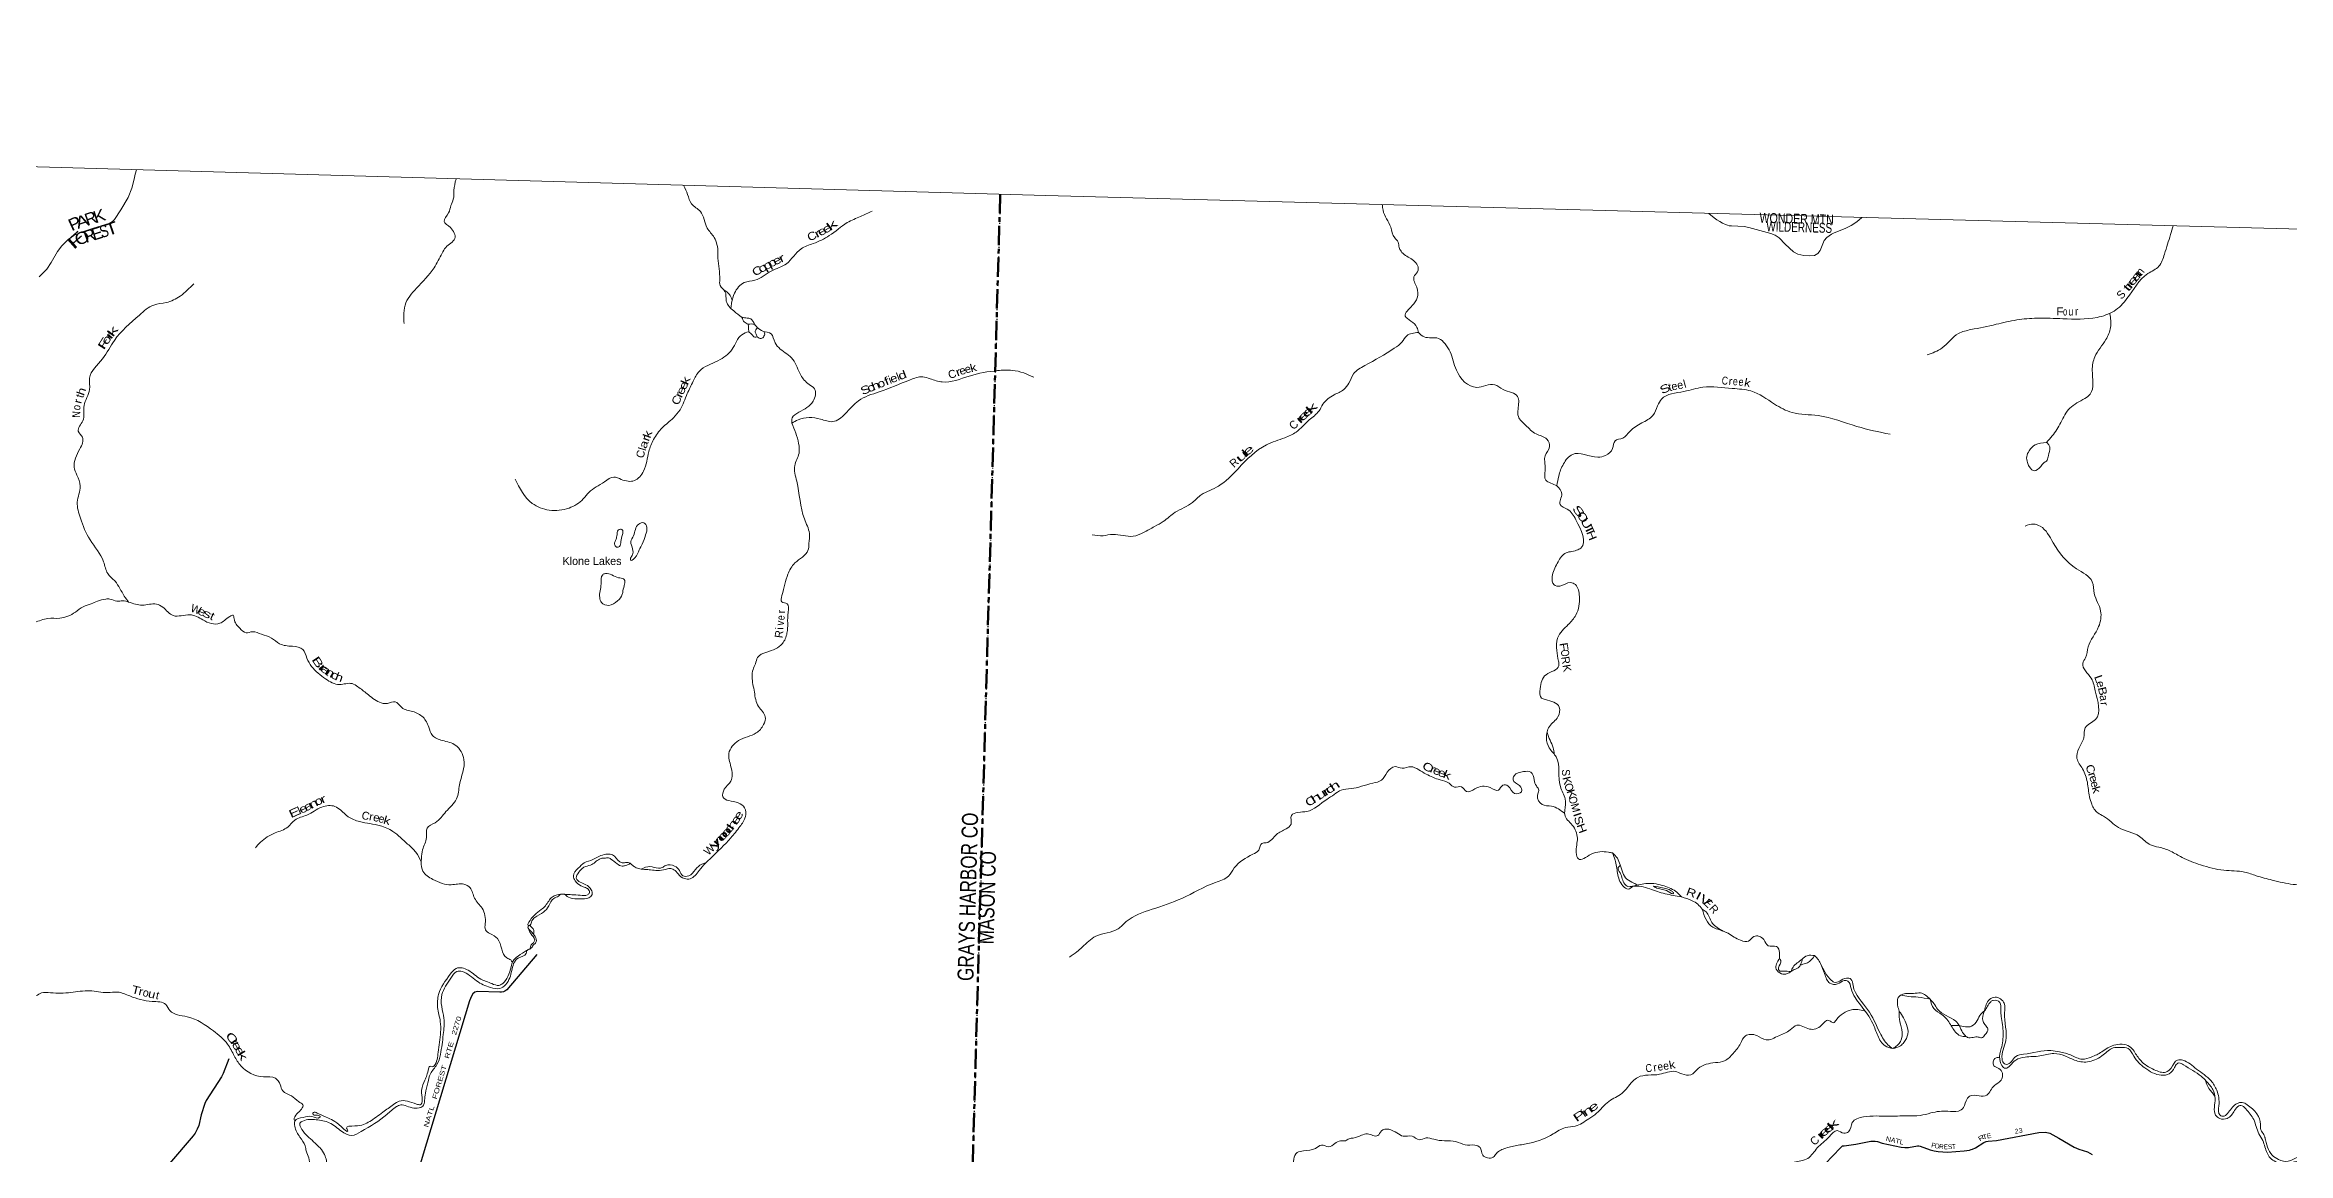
# Model space of a CAD drawing. Header units: feet. Extents: x -751810 to -497223, y -177792 to 12311.
# Drawn here: x -646515 to -590454, y -15385 to 12311 of the extents above; entities that cross this region are included whole.
import ezdxf
from ezdxf.enums import TextEntityAlignment as Align

# ---------------------------------------------------------------- set-up
doc = ezdxf.new("R2010")
doc.units = ezdxf.units.FT
doc.header["$LTSCALE"] = 80
for name, pattern in [('DOT_DASHED', [7.7, 5, -1.2, 0.3, -1.2]), ('DOTTED', [1.5, 0.3, -1.2]), ('LONG_DASH_SHORT_DASH', [9.9, 6, -1.2, 1.5, -1.2])]:
    doc.linetypes.add(name, pattern=pattern)
for name, color, linetype, lineweight in [('11', 7, 'LONG_DASH_SHORT_DASH', 60), ('29', 7, 'Continuous', 25), ('39', 7, 'Continuous', 13), ('4', 7, 'Continuous', 13), ('44', 7, 'DOT_DASHED', 13), ('6', 7, 'DOTTED', 25)]:
    doc.layers.add(name, color=color, linetype=linetype, lineweight=lineweight)
for name, color, linetype in [('12', 7, 'Continuous'), ('30', 7, 'Continuous'), ('41', 7, 'Continuous')]:
    doc.layers.add(name, color=color, linetype=linetype)

msp = doc.modelspace()

# ---------------------------------------------------------------- linework, layer by layer
at = {"layer": '11'}
msp.add_line((-622639.79, 8580.85), (-623941.58, -37252.36), dxfattribs=at)
at = {"layer": '29'}
for points in [[(-634220.73, -10419.57), (-634970.48, -11301.42), (-635020.45, -11337.16), (-635051.41, -11350.44), (-635104.49, -11363.71), (-635146.4, -11366.22), (-635700.08, -11343.57), (-635768, -11363.71), (-635821.69, -11403.39), (-635856.47, -11461.07), (-635905.32, -11576.22), (-637219.81, -15933.93)], [(-641916.17, -13030.85), (-642058.81, -13395.25), (-642103.45, -13478.38), (-642481.71, -14071.54), (-642515.78, -14144.15), (-642607.51, -14425.09), (-642671.42, -14696.41), (-642708.77, -14784.05), (-642758.37, -14882.3), (-642806.38, -14952.6), (-643396.67, -15641.64)], [(-602024.1, -15648.56), (-601643.4, -15252.7), (-601588.41, -15206.24), (-601549.96, -15199.82), (-601261.21, -15158.68), (-600879.62, -15086.63), (-600774.68, -15084.44), (-600717.02, -15097.25), (-600597.76, -15133.91), (-600127.55, -15238.28), (-600029.4, -15247.45), (-599982.95, -15247.45), (-599944.11, -15244.8), (-599717.48, -15206.24), (-599681.78, -15204.18), (-599645.93, -15210.56), (-599403.53, -15304.78), (-599297.32, -15330.79), (-599198.49, -15347.27), (-598965.24, -15360.12), (-598551.36, -15328.04), (-598417.53, -15308.37), (-598379.4, -15297.14), (-598344.16, -15284.32), (-598269.44, -15251.11), (-598056.75, -15117.86), (-597999.74, -15095.2), (-597949.08, -15084.44), (-597744.07, -15068), (-596688.24, -14871.53), (-596520.25, -14860.07), (-596411.45, -14884.7), (-596188.12, -15014.41), (-595802.66, -15236.26), (-595687.31, -15283.16), (-595470.51, -15352.8), (-595347.72, -15417.78)]]:
    msp.add_lwpolyline(points, dxfattribs=at)
at = {"layer": '39'}
msp.add_line((-633625.01, -8914.35), (-633530.24, -8914.12), dxfattribs=at)
for points in [[(-636239.8, 8956.21), (-636292.79, 8671.5), (-636307.88, 8452.28), (-636366.85, 8293.31), (-636426.74, 8112.19), (-636534.26, 7900.71), (-636381.39, 7745.35), (-636271.75, 7470.71), (-636496.67, 7247.81), (-636587.27, 7104.22), (-636789.83, 6739.25), (-637228.24, 6228.46), (-637513.97, 5802.29), (-637546.82, 5543.45), (-637538.61, 5351.53)], [(-630545.26, 8790.29), (-630452.08, 8572.37), (-630352.77, 8340.5), (-630132.96, 8146.15), (-629962.46, 7733.95), (-629788.77, 7497.08), (-629719.5, 7318.84), (-629693.67, 7114.12), (-629693.12, 6981), (-629648.62, 6446.8), (-629638.66, 6297.16), (-629519.68, 6151.22), (-629485.45, 5905.83), (-629300.01, 5660.42), (-629092.96, 5498.84)], [(-629371.84, 5730.31), (-629354.1, 5864.26), (-629279.72, 6103.28), (-629038.88, 6369.91), (-628772.38, 6427.79), (-628363.71, 6657.44), (-627983.12, 6841.83), (-627616.95, 7214.35), (-627313.07, 7347.37), (-626911.85, 7543.03), (-626462.96, 7867.87), (-626132.01, 8021.98), (-625844.4, 8151.62)], [(-612373.73, 6968.18), (-612623.81, 7155), (-612669.09, 7249.23), (-612693, 7381.11), (-612782.1, 7490.87), (-612880.3, 7754.21), (-613074.07, 8175.93), (-613085.89, 8316.59)], [(-599471.93, 4565.16), (-599103.63, 4736.91), (-598690.83, 5098.85), (-598383.46, 5193.89), (-597750.44, 5326.89), (-597237.1, 5435.5), (-596727.89, 5479.69), (-596081.49, 5467.04), (-595230.08, 5500.26), (-594805.81, 5658.11), (-594481.34, 5968.42), (-593961.15, 6595.19), (-593683.16, 6777.9), (-593544.21, 7084.07), (-593393.36, 7569.37), (-593330.58, 7790.28)], [(-612377.86, 6973.65), (-612192.45, 6727.68), (-612213.53, 6637.59), (-612300.14, 6515.31), (-612230.12, 6252.87), (-612220.69, 5986.31), (-612341.81, 5794.54), (-612517.56, 5533.93), (-612376.58, 5408.39), (-612226.59, 5250.28), (-612186.39, 5123.94)], [(-642792.2, 6340.69), (-643133.49, 6033.72), (-643482.89, 5872.28), (-643789.9, 5809.97), (-644153.11, 5558.33), (-644778.07, 4923.93), (-645075.27, 4463.94), (-645399.47, 3984.86), (-645397.26, 3696.38), (-645534.55, 3300.56), (-645566.68, 2912.63), (-645680.13, 2655), (-645577.5, 2503.67), (-645639.78, 2215.76), (-645781.75, 1755.59), (-645713.23, 1559.24), (-645633.79, 1285.81), (-645704.91, 881.29), (-645626.67, 480.86), (-645386.76, -57.14), (-645046.54, -607.23), (-644943.77, -901.76), (-644762.21, -1094.58), (-644531.43, -1462.81), (-644422.68, -1612.38)], [(-629550.31, 6190.77), (-629405.93, 6074.06), (-629343.61, 5952.6), (-629338.63, 5942.71)], [(-634765.6, 1461), (-634335.04, 852.83), (-633910.52, 684.55), (-633416.49, 735.33), (-633060.24, 965.06), (-632918.49, 1126.76), (-632530.55, 1391.53), (-632295.77, 1511.18), (-632110.74, 1451.33), (-631779.29, 1421.9), (-631553.79, 1658.89), (-631422.73, 2147.73), (-631305.53, 2447.56), (-631085.75, 2741.25), (-630807.33, 2990.24), (-630641.7, 3193.33), (-630459.79, 3595.43), (-630313.99, 3904.19), (-630162.62, 4152.23), (-629694.01, 4417.79), (-629341.47, 4704.14), (-629096.64, 5067.41), (-628923.91, 5142.96)], [(-629096, 5501.21), (-629035.13, 5385.6), (-628936.93, 5332.67)], [(-629092.96, 5498.84), (-628966.57, 5483.69), (-628874.64, 5463.87), (-628783.34, 5331.14)], [(-628924.16, 5143.18), (-628932.08, 5244.33), (-628936.93, 5332.67)], [(-628936.86, 5331.39), (-628859.75, 5336.22), (-628782.59, 5330.28)], [(-628924.16, 5143.18), (-628840.6, 5067.23), (-628776.42, 5010.2), (-628715.62, 5017.85)], [(-628783.34, 5331.14), (-628712.11, 5249.63), (-628568.83, 5155.15), (-628367.86, 5090.62), (-628268.22, 4866.8), (-628137.57, 4710.31), (-627821.71, 4449.58), (-627626.15, 4058.56), (-627417.98, 3826.36), (-627281.49, 3714), (-627316.42, 3404.83), (-627672.48, 3130.72), (-627841.75, 2986.25), (-627845.05, 2857.32)], [(-628702.47, 5239.4), (-628763.38, 5130.68), (-628750.54, 5099.92), (-628715.62, 5017.85)], [(-628715.62, 5017.85), (-628612.61, 4973.38), (-628543.78, 5029.11), (-628523.67, 5076.7), (-628544.85, 5144.43)], [(-612186.39, 5123.94), (-612479.27, 5040.54), (-612601.21, 4885.1), (-612791.73, 4727.83), (-613529.22, 4295.61), (-613812.09, 4086.84), (-613926.34, 3858.54), (-614056.53, 3697.32), (-614298.66, 3563.88), (-614576.35, 3328.72), (-614674.53, 3160.42), (-614919.62, 2936.32), (-615241.81, 2634), (-615528.48, 2493.93), (-615989.71, 2315.07), (-616696.3, 1718.49), (-617186.01, 1284.38), (-617405.21, 1174.42), (-617614.21, 1068.16), (-617834.09, 875.52), (-618267.29, 629.21), (-618564.91, 400.74), (-618780.61, 274.53), (-619061.57, 124.18), (-619320.56, 29.62), (-619824.74, 78.05), (-620069.61, 45.56), (-620340.89, 68.37)], [(-612186.39, 5123.94), (-612042.93, 5012.44), (-611687.51, 4974.82), (-611522.64, 4840.45), (-611392.21, 4638.6), (-611239.88, 4181.9), (-610732.03, 3752.13), (-610282.61, 3816.39), (-610070.85, 3698.67), (-609709.9, 3521.7), (-609699.97, 3208.74), (-609689.92, 3022.85), (-609509.56, 2807.3), (-609248.76, 2587.15), (-608977.07, 2453.39), (-608910.79, 2261.66), (-609022.83, 2039.34), (-609033.21, 1906.55), (-609020.78, 1670.16), (-609006.34, 1433.7), (-608881.77, 1361.13), (-608729.16, 1291.09)], [(-594908.95, 5593.41), (-594893.77, 5247.44), (-595008.31, 4948.55), (-595284.39, 4515.67), (-595349.8, 4178.9), (-595401.41, 3585.53), (-595533.92, 3476.82), (-595908.62, 3232.67), (-596135.97, 2872.85), (-596348.45, 2536.77), (-596496.82, 2374.11)], [(-627845.05, 2857.32), (-627690.52, 2937.84), (-627131.15, 2959.77), (-626825.34, 2895.07), (-626512.86, 3090.26), (-626180.8, 3417.77), (-625667.63, 3639.19), (-624891.07, 3940.8), (-624575.51, 4014.87), (-624394.01, 3967.25), (-624088.87, 3886.45), (-623415.4, 4034.89), (-622704.19, 4169.72), (-622336.95, 4177.18), (-622051.36, 4111.27), (-621801.81, 4002.44)], [(-600403.27, 2577.97), (-601229, 2775.88), (-602199.49, 3045), (-602849.76, 3124.34), (-603292.25, 3334.17), (-603877.99, 3661.55), (-604345.41, 3724.94), (-605079.92, 3754.53), (-605552.87, 3648.67), (-606113.18, 3458.87), (-606211.37, 3290.57), (-606327.96, 3052.26), (-606608.23, 2861.56), (-606905.25, 2651.22), (-607084.02, 2483.48), (-607273.72, 2412.91), (-607336.2, 2227.33), (-607515.29, 2049.52), (-607706.08, 2007.23), (-608342.58, 2076.04), (-608563.98, 1837.05), (-608682.61, 1536.28), (-608729.93, 1292.31)], [(-627845.05, 2857.32), (-627678.38, 2352.5), (-627668.38, 2106.06), (-627775.85, 1797.78), (-627725.46, 1406.54), (-627532.52, 463.04), (-627410.35, 101.18), (-627420.65, -148.48), (-627443.89, -320.98), (-627771.43, -636.57), (-627944.25, -916.01), (-628095.41, -1452.44), (-628099.87, -1609.57), (-627964.74, -1657.34), (-627941.01, -1864), (-627968.81, -2391.26), (-628084.44, -2652.83), (-628476.25, -2865), (-628707.67, -3000.93), (-628754.32, -3154.34), (-628816.74, -3299.06), (-628840.32, -3479.62), (-628783.55, -3863.05), (-628681.51, -4224.1), (-628510.57, -4479.01), (-628553.01, -4676.97), (-628736.93, -4883.36), (-629182.43, -5077.25), (-629421.4, -5396.39), (-629368.68, -5731.26), (-629371.39, -6090.13), (-629537.03, -6293.22), (-629570.83, -6477.41), (-629185.99, -6629.98), (-629029.79, -6753.21), (-629008.73, -6975.89), (-629143.9, -7222.56), (-629375.51, -7509.73), (-629865.67, -8004.33), (-630004.16, -8135.92)], [(-596496.82, 2374.11), (-596774.76, 2316.45), (-596924.69, 2167.96), (-596985.92, 2020.66), (-596968.64, 1870.85), (-596801.92, 1669.85), (-596635.26, 1775.45), (-596561.91, 1861.85), (-596479.09, 1929.79), (-596446.9, 2051.8), (-596410.39, 2244.26), (-596434.19, 2317.64), (-596496.61, 2374.34)], [(-608730.83, 1293.76), (-608606.37, 1094.12), (-608647.53, 821.12), (-608469.79, 710.54), (-608253.03, 437.34), (-608130.87, -264.47), (-608237.45, -319.54), (-608530.26, -400.93), (-608719.65, -646.99), (-608845.3, -977.79), (-608797.53, -1181.02), (-608655.61, -1215.83), (-608390.71, -1125.48), (-608267.49, -1177.84), (-608166.32, -1473.56), (-608254.05, -1938.7), (-608443.1, -2174.68), (-608710.06, -2513.06), (-608730.39, -2827.06), (-608688.49, -3086.59), (-608680.22, -3203.84), (-608999.92, -3429.59), (-609146.36, -3779.9), (-609109.64, -4013.03), (-609016.16, -4050.32), (-608669.76, -4240.94), (-608701.74, -4479.94), (-608915.15, -4721.2), (-608991.12, -5011.23), (-608920.58, -5257.56), (-608746.65, -5485), (-608641.91, -6226.6), (-608520.94, -6533.03), (-608528.21, -6817.2), (-608533.77, -6925.94), (-608342.79, -7186.21), (-608216.37, -7510.97), (-608244.39, -7875.16), (-608191.14, -8034.19), (-607875, -7917.25), (-607442.08, -7864.57), (-607337.87, -7882.03)], [(-632216.18, 68.06), (-632187.3, 181.85), (-632129.61, 211.8), (-632074.74, 173.3), (-632083.01, 70.78), (-632118.41, -103.25), (-632153.59, -222.85), (-632230.9, -239.91), (-632278.15, -163.4), (-632240.96, -43.89), (-632216.18, 68.06)], [(-631503.68, 65.3), (-631470.69, 251.93), (-631544.62, 365.81), (-631674.94, 334.74), (-631805.99, 41.52), (-631870.42, -103.12), (-631825.56, -286.42), (-631829.61, -433.48), (-631875.53, -520.37), (-631879.62, -570.62), (-631774.31, -510.31), (-631661.09, -307.13), (-631584.66, -164.99), (-631505.89, 60.87)], [(-597024.45, 285.23), (-596815.28, 335), (-596649.73, 283.3), (-596326.73, -130.46), (-595743.46, -780.49), (-595351.09, -1105.7), (-595298.23, -1399.87), (-595139.27, -1838.63), (-595190.21, -2226.28), (-595450.61, -2734.3), (-595519.95, -3006.4), (-595584.94, -3145.51), (-595375.5, -3519.32), (-595272.97, -3835.25), (-595269.97, -4545.34), (-595526.74, -4756.97), (-595561, -5003.97), (-595686.69, -5274.26), (-595731.02, -5520.93), (-595590.42, -5781.6), (-595472.39, -6116.18), (-595417.74, -6478.98), (-595363.34, -6664.28), (-595209.35, -6885.04), (-595066.86, -6964.23), (-594695.3, -7248.44), (-594168.54, -7469.05), (-593891.37, -7681.65), (-593689.71, -7738.54), (-593390.81, -7840.9), (-593105.69, -7995.27), (-592640.2, -8179.62), (-592062.29, -8315.13), (-591543.96, -8362), (-591250.76, -8454.09), (-590857.32, -8561.5)], [(-632070.44, -1335.37), (-632026.99, -1161.66), (-632023.42, -1075.09), (-632052.03, -1035.62), (-632175.83, -1006.45), (-632508.15, -900.36), (-632573.89, -929.99), (-632615.56, -1158.22), (-632649.97, -1503.72), (-632604.63, -1626.54), (-632420.02, -1696.46), (-632201.59, -1582.2), (-632083.99, -1419.53), (-632070.44, -1335.37)], [(-652911.07, -2467.96), (-652344.23, -2641.84), (-652031.12, -2724.98), (-651646.1, -2921.93), (-651104.8, -2996.07), (-650784.31, -3095.64), (-649588.59, -3189.98), (-649247.89, -3092.73), (-648661.26, -2850.05), (-648215.43, -2648.11), (-647622.49, -2252.41), (-647180.12, -2183.43), (-646772.23, -2119.12), (-646443.76, -2025.41), (-646141.01, -2017.39), (-645751.68, -1865.61), (-645558.68, -1732.19), (-645358.02, -1657.55), (-645199.96, -1589.27), (-644994.25, -1539.03), (-644887.33, -1537.27), (-644716.22, -1592.54), (-644566.6, -1582.4), (-644422.65, -1612.39)], [(-644422.68, -1612.38), (-644077.12, -1690.77), (-643727.24, -1664.47), (-643571.05, -1739.3), (-643305.62, -1951.62), (-642889.48, -1932), (-642567.97, -2055.82), (-642354.24, -2153.13), (-642144.16, -2143.4), (-641895.15, -1971.88), (-641809.28, -1943.06), (-641786.69, -2030.68), (-641645.28, -2268.28), (-641486.73, -2383.54), (-641328.23, -2353.6), (-641099.08, -2419.25), (-640852.9, -2511.81), (-640649.21, -2657.12), (-640329.16, -2718.36), (-640064.36, -2799.56), (-639964.68, -3016.85), (-639847.9, -3221.67), (-639499.9, -3534.1), (-639152.89, -3675.07), (-638835.38, -3651.5), (-638695.46, -3729.71), (-638462.74, -3904.42), (-638155.04, -4118.43), (-637954.59, -4146.64), (-637761.29, -4103.97), (-637595.85, -4247.74), (-637323.83, -4349.41), (-637063.62, -4492.94), (-636922.46, -4736.58), (-636828.36, -4948.07), (-636581.5, -5072.93), (-636247.83, -5195.21), (-636042.55, -5546.29), (-636153.41, -6181.14), (-636226.4, -6533.15), (-636491.46, -6849.23), (-636758.96, -7126.89), (-636960.27, -7266.04), (-636977.79, -7495.24), (-637075.28, -7805.94), (-637104.13, -8016.54), (-637113.74, -8102.87)], [(-608973.73, -4873.36), (-608898.29, -5068.67), (-608819.67, -5252.72), (-608792.59, -5410.92)], [(-608533.15, -6895.91), (-608865.42, -6715.63), (-609097.73, -6671.87), (-609213.28, -6446.3), (-609185.74, -6281.78), (-609241.81, -6209.39), (-609293.17, -6054.45), (-609381.73, -5866.04), (-609562.56, -5850.16), (-609797.79, -5957.59), (-609823.15, -6055.61), (-609660.63, -6200), (-609615.24, -6352.73), (-609784.02, -6399.77), (-609945.1, -6211.05), (-610075.34, -6188.72), (-610186.17, -6312.25), (-610397.69, -6248.99), (-610777.63, -6283.2), (-610985.38, -6351.18), (-611114.41, -6230.05), (-611284.02, -6240.75), (-611419.88, -6143.62), (-611646.72, -6055.66), (-611996.64, -5911.32), (-612180.55, -5804.58), (-612375.51, -5727.73), (-612598.37, -5764.96), (-612770.43, -5727.18), (-612970.42, -5866), (-613113.81, -6061.09), (-613330, -6140.89), (-613614.63, -6218.5), (-613872.44, -6276.8), (-614119.39, -6311.24), (-614292.29, -6422.69), (-614479.61, -6543.76), (-614977.12, -6846.51), (-615199.52, -6869.64), (-615363.32, -6949.1), (-615372.3, -7162.62), (-615493, -7279.77), (-615735.45, -7423.28), (-615992.03, -7628.87), (-616101.31, -7643.52), (-616181.32, -7810.38), (-616323.82, -7916.75), (-616792.39, -8258.75), (-616936.11, -8463.92), (-617259.54, -8618.95), (-618102.8, -9019.54), (-618845.09, -9290.23), (-619489.94, -9600.36), (-619693.32, -9781.43), (-620249.35, -9963.29), (-620590.82, -10238.77), (-620723.59, -10355.54), (-620911.37, -10490.71)], [(-637113.7, -8103.05), (-637243.15, -7867.77), (-637450.3, -7659.81), (-637818.35, -7344.56), (-638131.06, -7202.95), (-638650.99, -7099.41), (-638936.26, -6977.05), (-639121.25, -6818.38), (-639266.46, -6721.8), (-639591.77, -6739.01), (-639966.82, -6935.72), (-640270.45, -7062.69), (-640447, -7237.12), (-640757.41, -7381.97), (-641127.92, -7615.17), (-641254.75, -7757.3)], [(-637113.74, -8102.87), (-637067.01, -8338.68), (-636815.5, -8546.41), (-636357.2, -8677.72), (-636042.12, -8664.14), (-635888.53, -8752.99), (-635776.38, -9015.62), (-635587.07, -9265.22), (-635508.34, -9653.57), (-635504.5, -9804.98), (-635397.37, -9896), (-635203, -10022.78), (-635098.98, -10287.1), (-634972.93, -10505.93), (-634874.28, -10558.29), (-634831.38, -10616.67)], [(-631842.65, -8179.15), (-631941.05, -8120.75), (-632064.42, -8129.92), (-632146.19, -8108.49), (-632330.35, -7929.69), (-632452.63, -7912.68), (-632623.54, -7950.19), (-632819.07, -8047.22), (-633034.24, -8131.36), (-633186.91, -8264.39), (-633307.68, -8455.17), (-633258.4, -8580.16), (-633118.38, -8704.77), (-633007.32, -8749.56), (-632919.07, -8809.56), (-632907.8, -8878.58), (-632954.24, -8929.15), (-633138.24, -8941.94), (-633343.3, -8927.67), (-633530.24, -8914.12)], [(-633530.24, -8914.12), (-633390.98, -9008.44), (-633150.03, -9032.22), (-632918.99, -9003.17), (-632838.93, -8919.66), (-632860.28, -8801.84), (-632992.25, -8677.56), (-633136.86, -8615.29), (-633233.6, -8516.62), (-633220.46, -8442.53), (-633111.66, -8297.66), (-633046.86, -8241.77), (-632877.22, -8186.06), (-632653.28, -8035.72), (-632573.7, -8012.7), (-632503.16, -8013.51), (-632448.24, -8001.59), (-632367.04, -8037.12), (-632216.62, -8154.07), (-632085.94, -8211.74), (-632008.7, -8196.69), (-631941.2, -8173.18), (-631892.86, -8149.35)], [(-631611.41, -8284.69), (-631677.23, -8274.52), (-631790.05, -8223.61), (-631842.65, -8179.15)], [(-631611.52, -8284.67), (-631392.86, -8223.41), (-631180.83, -8264.18), (-631089.51, -8249.69), (-630996.44, -8192.92), (-630777.38, -8209.77), (-630659.08, -8323.42), (-630571.72, -8453.98), (-630422.61, -8455.92), (-630256.79, -8297.2), (-630098, -8162.4), (-630004.16, -8135.92)], [(-630004.16, -8135.92), (-630165.11, -8323.07), (-630389.37, -8529.86), (-630532.2, -8522.11), (-630690.83, -8408.87), (-630797.3, -8301.74), (-630894.93, -8273.63), (-631006.63, -8293.35), (-631199.51, -8325.95), (-631376.06, -8304.75), (-631450.45, -8299.75), (-631611.41, -8284.69)], [(-607337.87, -7882.03), (-607217.28, -8014.98), (-607146.12, -8180.64), (-606978.49, -8539), (-606808.34, -8635.22), (-606700.82, -8690.18)], [(-607337.87, -7882.03), (-607271.13, -8059.65), (-607213.35, -8388.26), (-607078.69, -8707.23), (-606946.26, -8786.11), (-606827.05, -8714.46)], [(-607139.51, -8195.94), (-607198.74, -8249.55), (-607150.69, -8382.2), (-607032.82, -8660.29), (-606952.2, -8721.37), (-606833.11, -8715.1)], [(-633625.01, -8914.35), (-633835.57, -8984.56), (-634005.81, -9201.59), (-634110.69, -9300.23), (-634290.02, -9444.3), (-634419.32, -9695.23), (-634390.64, -9684.28), (-634344.14, -9583.29), (-634274.06, -9497.37), (-634054.89, -9364.99), (-633923.37, -9206.91), (-633796.64, -9018.39), (-633677.32, -8960.66), (-633625.01, -8914.35)], [(-606833.11, -8715.1), (-606458.03, -8644.43), (-606047.04, -8708.03), (-605727.83, -8867.52), (-605613.82, -8981.04)], [(-605616.65, -8980), (-606025.17, -8902.36), (-606408.16, -8783.18), (-606623.64, -8717.78), (-606829.51, -8714.42)], [(-605812.64, -8872.87), (-605869.63, -8828.68), (-606126.92, -8747.82), (-606317.36, -8717.51), (-606228.09, -8760.72), (-605946.78, -8846.38), (-605813.16, -8888.99), (-605812.64, -8872.87)], [(-590857.32, -8561.5), (-590324.82, -8669.45), (-590099.32, -8691.07), (-589928.7, -8740.08), (-589769.72, -9010.76), (-589437.55, -9171.15), (-589314.12, -9144.82), (-589237.38, -9137.93), (-589070.14, -9271.59), (-588624.11, -9248.19), (-588377.54, -9213.66), (-588221.56, -9169.68), (-587621.63, -9106.29), (-587060.55, -9076.6), (-586873.62, -8988.71), (-586602.91, -9083.63), (-586375.07, -9085.11), (-586172.5, -8902.68), (-585879.98, -8895.08), (-585546.65, -8857.85), (-585215.66, -8840.75), (-584824.22, -8951.64), (-584518.01, -8970.46), (-584353.31, -9011.31), (-584036.59, -9254.16), (-583771.32, -9185.64), (-583680.66, -9191.06), (-583512.8, -9411.46), (-583243.88, -9617.27), (-582841.16, -9778.75), (-582520.18, -9882.51), (-582256.27, -10023.7), (-582147.49, -10281.51), (-582102.27, -10604.89), (-581939.79, -10657.81), (-581689.6, -10649.55), (-581580.5, -10762.15), (-581505.97, -10892.37), (-581256.43, -11049.48), (-581017.85, -11260.88), (-580633.69, -11323.25), (-580459.82, -11420.71), (-580200.07, -11569.91), (-579866.9, -11667.81), (-579716.96, -11748.77), (-579213.68, -12303.05), (-578853.37, -12720.01), (-578431.43, -12940.28), (-578219.09, -12903.21), (-577950.05, -12850.87), (-577709.2, -12921.13), (-577342.25, -12799.71), (-577003.14, -12778.7), (-576738.61, -12881.59), (-576191.45, -12839.58), (-575884.95, -12840.26), (-575641.26, -12985.18), (-575543.06, -13148.03), (-575488.84, -13288.02), (-575217, -13437.41), (-575135.61, -13517.32), (-574589.95, -14070.24), (-574529.91, -14349.47), (-574535.52, -14698.29), (-574656.14, -15051.39), (-574804.86, -15270.96), (-575049.86, -15583.83), (-575218.71, -15926.1), (-575449.04, -16329.95), (-575724.44, -16527.4), (-575796.76, -16635.2), (-575824.22, -16963.51), (-575952.66, -17050.27), (-576394.32, -17303.65), (-576451.22, -17456.05), (-576357.68, -17784.21), (-576377.93, -18040.03), (-576527.7, -18074.03), (-576865.38, -18131.36), (-576901.37, -18362.74), (-576738.88, -18540.7), (-576604.41, -18706.13), (-576632.92, -18973.92), (-576865.86, -19038.91), (-577124.24, -19055.11), (-577296.63, -19242.04), (-577438.82, -19431.45), (-577503.81, -19710.78), (-577595.3, -20007.86), (-577658.4, -20295.29), (-577706.16, -20506.32)], [(-605616.65, -8980), (-605351.83, -9077.24), (-605207.66, -9166.57), (-605096.81, -9289.13)], [(-605099.74, -9285.9), (-604835.38, -9737.23), (-604658.34, -9807.45), (-604447.41, -9888.84)], [(-604449.02, -9888.22), (-604760.38, -9723.49), (-604857.67, -9617.51), (-605000.35, -9358.79), (-605096.81, -9289.13)], [(-634419.07, -9695.85), (-634432.23, -9714.88), (-634441.36, -9740.73), (-634421.04, -9785.92)], [(-634421.04, -9785.92), (-634280.42, -9944.83), (-634231.39, -10075.86), (-634243.36, -10121.77), (-634308.75, -10191.74), (-634374.64, -10273.8), (-634395.35, -10287.09)], [(-634395.35, -10287.09), (-634358.82, -10183.69), (-634273.24, -10064.1), (-634285.26, -10013.2), (-634397.87, -9859.45), (-634418.03, -9789.32)], [(-634401, -9692.57), (-634356.49, -9736.07), (-634306.48, -9794.54), (-634303.06, -9919.25)], [(-604447.41, -9888.84), (-604136.85, -10066.2), (-603939.98, -10084.62), (-603805.27, -9969.93), (-603558.04, -10050.47), (-603450.12, -10201.17), (-603243.19, -10219.9), (-603164.16, -10514.91)], [(-634475.26, -10318.17), (-634688.89, -10462.87), (-634823.36, -10594.62), (-634863.06, -10726.13), (-634943.55, -10966.92), (-635082.19, -11150.93), (-635172.67, -11193.69), (-635342.18, -11148.57), (-635621.91, -11038.53), (-635939.19, -10812.04), (-636233.74, -10767.96), (-636382.8, -10911.22), (-636673.86, -11417.84), (-636699.47, -11745.53), (-636633.33, -12097.08), (-636626.01, -12359.54), (-636685.18, -12865.38), (-636714.79, -13045.7), (-636787.86, -13204.11), (-636839.26, -13228.26), (-636888.92, -13210.14), (-636923.86, -13275.29), (-637018.35, -13561.9), (-637099.68, -13822.83), (-637134.34, -14174.37), (-637230.45, -14158.41), (-637658.95, -14086.78), (-637799.4, -14167.86), (-638067.6, -14364.83), (-638395.51, -14591.66), (-638769.17, -14705.75), (-638972.94, -14758.08), (-638958, -14786.91), (-638947.67, -14829.68), (-639104.71, -14726.57), (-639309.83, -14567.1), (-639711.53, -14383.6), (-639803.71, -14369.82), (-639817.2, -14403.56), (-639788.25, -14434.97), (-639697.67, -14438.6), (-639632.66, -14475.5), (-639641.21, -14487.25), (-639840.15, -14471.21), (-640062.72, -14490.52), (-640268.15, -14583.11), (-640271.54, -14714.06), (-640141.6, -14985.48), (-640011.52, -15204.47), (-639982.45, -15330.67), (-639917.14, -15506.73), (-639930.65, -15687.69), (-640011.06, -15730.85), (-640068.75, -15760.8), (-640103.45, -15811.63)], [(-639703.56, -15852.08), (-639477.39, -15598.98), (-639512, -15460.46), (-639600.04, -15297.61), (-639679.33, -15215.77), (-639838.4, -15064.19), (-640121.49, -14742.26), (-640141.41, -14638.61), (-640070.57, -14582.97), (-639738.64, -14551.91), (-639407.09, -14627.73), (-639103.15, -14835.54), (-638847.49, -14942.6), (-638609.68, -14847.26), (-637971.13, -14421.13), (-637727.08, -14223.2), (-637620.34, -14177.06), (-637472.47, -14209.21), (-637122.99, -14241.37), (-637071.34, -14211.18), (-637025.19, -14069.84), (-637005.63, -13889.12), (-636944.52, -13629.4), (-636878.61, -13400.12), (-636718.01, -13172.62), (-636630.9, -12917.98), (-636558.05, -12422.77), (-636541.03, -12010.03), (-636597.75, -11723.4), (-636593.43, -11423.08), (-636368.75, -11010.6), (-636218.78, -10845.19), (-636089.88, -10848.34), (-635730.5, -11080.56), (-635376.52, -11248.03), (-635148.73, -11270.78), (-634896.74, -11005.1), (-634799.43, -10650.03), (-634688.69, -10514.07), (-634484.62, -10398.46), (-634475.72, -10318.65)], [(-634395.35, -10287.09), (-634423.53, -10285.96), (-634452.87, -10313.02), (-634476.1, -10318.74)], [(-603164.16, -10514.91), (-603245.51, -10784.6), (-603118.35, -10901.63), (-602975.24, -10900.16), (-602874.7, -10844.89)], [(-602879.91, -10847.75), (-603074.04, -10840.52), (-603176.17, -10821.11), (-603188.23, -10758.2), (-603133.8, -10572.36), (-603164.16, -10514.91)], [(-602587.68, -10526.83), (-602635.02, -10662.97), (-602698.44, -10753.72), (-602767.99, -10785.78), (-602878.42, -10848.77)], [(-602877.31, -10846.32), (-602824.85, -10737.57), (-602602.83, -10540.96), (-602470.91, -10450.39), (-602287.48, -10448.2)], [(-602287.48, -10448.2), (-602462.55, -10626.14), (-602578.73, -10666.79), (-602646.69, -10690.62)], [(-602287.48, -10448.2), (-602213.56, -10529.24), (-602142.76, -10644.46)], [(-600335.68, -12773.7), (-600525.46, -12703.25), (-600708.59, -12449.28), (-600833.65, -12144.74), (-601140.91, -11681.06), (-601375.4, -11272.15), (-601457.98, -11085.95), (-601546.15, -11071.02), (-601718.19, -11156.28), (-601905, -11138.19), (-602038.27, -10899.94), (-602142.76, -10644.46)], [(-602138.33, -10655.3), (-601862.5, -11070.97), (-601807.39, -11111.06), (-601493.86, -11012.19), (-601379.78, -11036.01), (-601326.67, -11199.08), (-600963.3, -11795.67), (-600652.08, -12384.53), (-600454.03, -12675.28), (-600335.68, -12773.7)], [(-650524.67, -12615.45), (-650281.63, -12562.09), (-649991.31, -12513.23), (-649658.18, -12550.79), (-649400.39, -12508.7), (-648881.18, -12091.89), (-648563.15, -11909.03), (-648260.56, -11905.03), (-647923.16, -11936.71), (-647545.76, -11732.03), (-647378.82, -11643.94), (-647217.73, -11599.98), (-646869.91, -11476.79), (-646737.75, -11449.83), (-646599.9, -11382.75), (-646371.78, -11375.77), (-645865.49, -11369.86), (-645394.01, -11328.26), (-644948.25, -11372.36), (-644697.75, -11360.22), (-644391.26, -11457.21), (-643834.42, -11594.5), (-643492.89, -11672.73), (-643388.24, -11824.15), (-642961.05, -11976.4), (-642302.31, -12331.55), (-641948.93, -12660.33), (-641781.75, -12957.44), (-641618.45, -13201.96), (-641051.24, -13478.81), (-640754.34, -13514.92), (-640633.84, -13673.02), (-640571.8, -13830.8), (-640355.04, -13952.43), (-640173.5, -14096.85), (-640069.98, -14177.63), (-640214.38, -14403.76), (-640284.94, -14550.17), (-640271.69, -14587.33)], [(-600212.45, -11694.68), (-600196, -11499.55), (-600084.34, -11412.36), (-599817.85, -11396.7), (-599640.06, -11382.23), (-599399.43, -11541.22)], [(-600170.89, -11841.24), (-600194.88, -11773.9), (-600212.45, -11694.68)], [(-599399.43, -11541.22), (-599703.94, -11487.08), (-599933.14, -11471.67), (-600139.87, -11429.69)], [(-599399.43, -11541.22), (-599306.16, -11647.08), (-599215.97, -11785.11), (-598762.48, -12090.1), (-598669.41, -12202), (-598588.39, -12374.03), (-598506.17, -12469.82)], [(-599399.43, -11541.22), (-599310.24, -11772), (-599101.75, -11927.94), (-598892.05, -12170.66), (-598712.55, -12412.41), (-598571.35, -12469.37), (-598506.87, -12469.42)], [(-598040.87, -11828.81), (-597918.51, -11544.31), (-597777.65, -11488.31), (-597550.84, -11638.79), (-597542.5, -11877.07), (-597509.04, -12580.07), (-597604.42, -13032.86), (-597543.89, -13153.81), (-597492.02, -13169.59), (-597259.8, -12969.28), (-597064.52, -12913.01), (-596384.58, -12823.86), (-596167.84, -12850.98), (-595876.53, -12938.98), (-595597.62, -13036.67), (-595374.23, -12983.32), (-595112.11, -12854.56), (-594959.67, -12752.54), (-594812.57, -12690.69), (-594416.49, -12717.51), (-594305.64, -12840.07), (-594137.95, -13073.37), (-593798.78, -13300.06), (-593512.65, -13361.67), (-593378.32, -13259.08), (-593218.63, -13058.46), (-593087.8, -13062.65), (-592742.45, -13285.51), (-592381.16, -13575.44), (-592239.84, -13813.94), (-592183.9, -14198.97), (-592155.5, -14439.91), (-592055.38, -14459.26), (-591943.46, -14364.01), (-591728.77, -14144.98), (-591607.01, -14118.63), (-591477.88, -14175.21), (-591235.59, -14406.87), (-591143.3, -14665.99), (-591144.64, -14768.82), (-591080.28, -14895.93), (-591027.86, -15000.3)], [(-598038.56, -11826.88), (-597966.44, -11716.23), (-597888.15, -11601.76), (-597824.63, -11569.5), (-597659.07, -11621.2), (-597640.26, -11662.14), (-597637.47, -11823.6), (-597622.15, -11971.33), (-597575.05, -12380.28), (-597624.11, -12772.03), (-597661.37, -13049.19), (-597513.29, -13265.73), (-597400.21, -13196.74), (-597260.75, -13060.01), (-597028.58, -12984.76), (-596656.89, -12956.33), (-596308.38, -12896.9), (-596034.19, -12954.1), (-595753.99, -13074.02), (-595426.35, -13098.64), (-595074.15, -12926.37), (-594950.02, -12827.48), (-594828.83, -12756.74), (-594640.97, -12742.59), (-594452.49, -12770.81), (-594313.68, -12962.85), (-594033.1, -13256.24), (-593623.91, -13436.77), (-593427.28, -13400.72), (-593291.31, -13247.75), (-593229.78, -13152.9), (-593182.76, -13132.22), (-593069.34, -13176.19), (-592627.4, -13464.68), (-592500.32, -13583.72), (-592338.01, -13796.68), (-592276.88, -14022.53), (-592266.14, -14434.35), (-592160.15, -14520.45), (-591980.74, -14518.13), (-591790.92, -14320.49), (-591688.47, -14206.78), (-591635.61, -14192.34), (-591513.44, -14276.94), (-591314.74, -14547.54), (-591185.22, -14900.64), (-591088.09, -15073.18), (-591033.49, -15230.23)], [(-601045.49, -11826.63), (-601368.55, -11802.85), (-601575.08, -11895.07), (-601747.67, -12058.97), (-601814.39, -12127.42), (-601872.04, -12103.39), (-601953.38, -12064.48), (-602114.6, -12188.4), (-602417.94, -12283.56), (-602735.22, -12188.68), (-602898.25, -12306.49), (-603183.04, -12450.66), (-603500.8, -12555.45), (-603731.01, -12447.22), (-604017.43, -12456.19), (-604140.42, -12643.87), (-604323.9, -12894.15), (-604539.49, -13078.86), (-604768.66, -13123.96), (-605200.72, -13273.49), (-605383.11, -13429.01), (-605609.85, -13399.56), (-605774.47, -13343.46), (-606160.41, -13414.18), (-606706.98, -13491.47), (-606839.3, -13594.13), (-607098.76, -13888.37), (-607429.81, -14091.57), (-607598.12, -14247.53), (-607735.7, -14388.35), (-607933.61, -14525.22), (-608270.11, -14710.09), (-608513.1, -14746.67), (-608822.57, -14906.19), (-609373.88, -15128.55), (-609696.23, -15188.81), (-610000.79, -15259.73), (-610240.91, -15393.23), (-610320.49, -15485.48), (-610582.79, -15434.71), (-610649.2, -15247.02), (-610780.21, -15186.34), (-611023.7, -15176.52), (-611250.8, -15096.63), (-611534.23, -15075.44), (-611805.04, -15038.53), (-611999.44, -15006.07), (-612172.11, -15048.95), (-612348.49, -14958.58), (-612574.33, -14963.44), (-612724.74, -14879.96), (-613114.06, -14831.17), (-613206.51, -14947.22), (-613465.05, -14904.64), (-613611.23, -14938.28), (-613817.03, -15008.33), (-613920.41, -15027.21), (-614012.63, -15074.68), (-614133.67, -15078.86), (-614276.87, -15144.87), (-614434.69, -15226.55), (-614610.64, -15184.6), (-614764.5, -15268.42), (-615060.62, -15327.51), (-615219.27, -15372.85), (-615350.47, -15749.86), (-615572.08, -16057.42), (-615814.29, -16378.44), (-616042.8, -16595.38)], [(-600335.68, -12773.7), (-600141.02, -12592.53), (-600111.15, -12294.97), (-600169.28, -12038.96), (-600170.89, -11841.24)], [(-600170.88, -11842.73), (-599990.19, -12169.75), (-599957.7, -12408.81), (-600057.26, -12619.42), (-600144.57, -12701.34), (-600333.18, -12771.37)], [(-598871.32, -12197.08), (-598689.48, -12199.34), (-598365.53, -12213.76), (-598225.87, -12070.99), (-598131.91, -11908.6), (-598038.56, -11826.88)], [(-598040.58, -11826.81), (-598079.52, -12093.83), (-598014.17, -12190.73), (-597960.64, -12279.17), (-598030.12, -12432.26), (-598117.03, -12502.09), (-598197.09, -12485.4), (-598324.23, -12491.41), (-598465.33, -12492.94), (-598506.87, -12469.42)], [(-597655.53, -13000.83), (-597781.29, -13019.13), (-597807.34, -13199.82), (-597684.65, -13268.3), (-597595.94, -13390.15), (-597629.84, -13564.55), (-597793.27, -13694.45), (-597892.02, -13818.36), (-597984.47, -13934.4), (-598176.55, -13954.47), (-598416.67, -13964.92), (-598479.16, -14027.47), (-598566.98, -14248.54), (-598694.74, -14335.22), (-598954.67, -14334.95), (-599383.37, -14381.73), (-599651.37, -14443.73), (-599984.16, -14453.24), (-600447.97, -14464.59), (-601069.06, -14478.98), (-601345.73, -14621.39), (-601437.84, -14850.4), (-601555.9, -14886.95), (-601721, -14821.15), (-601921.45, -14974.07), (-602220.78, -15254.93), (-602461.07, -15517.51), (-602632.33, -15578.59), (-602947.48, -15665.31), (-603104.41, -15781.3), (-603444.36, -16010.43), (-603603.26, -16186.87), (-603804.28, -16604.01), (-603883.16, -16736.62), (-603997.73, -16789.43), (-603864.36, -16963.13), (-603816.95, -17238.97), (-603858.67, -17467.58), (-603870.57, -17646.71), (-604037.89, -17772.46), (-604174.47, -18006.09), (-604171.88, -18173.59), (-604244.34, -18294.3), (-604374.6, -18457.54), (-604406.03, -18617.9), (-604423.3, -18776.69), (-604623.93, -19058.7), (-604643.64, -19292.04), (-604777.27, -19435.01), (-604898.14, -19495.68), (-604970.6, -19493.35), (-604982.07, -19597.87), (-605047.16, -19801.53), (-605224.49, -20110.5), (-605326.73, -20341.2), (-605342.25, -20508.12), (-605327.3, -20914.02), (-605250.72, -21160.54), (-604936.28, -21527.63), (-604742.86, -22021.96), (-604633.51, -22313.9), (-604413.61, -22675.94), (-604323.03, -22987.45), (-604305.85, -23084.85)], [(-592527.71, -13558.64), (-592389.52, -13831.33), (-592310.02, -13926.67), (-592285.76, -13973.58)], [(-591032.84, -14990.38), (-590851.13, -15439.8), (-590693.45, -15541.04), (-590450.19, -15587.13), (-590184.37, -15484.33), (-589853.38, -15592.27), (-589634.34, -15765.05), (-589237.56, -16045.43), (-589228.75, -16054.29)], [(-591033.49, -15230.23), (-590902.6, -15505.56), (-590594.27, -15643.41), (-590413.71, -15634.06), (-590295.18, -15603.63), (-590135.46, -15577.85), (-589932.52, -15623.33), (-589765.64, -15779.17), (-589669.78, -15837.11), (-589592.16, -15900.82), (-589425.05, -16042.55), (-589331.69, -16130.71), (-589328.14, -16161.01)]]:
    msp.add_spline(points, degree=3, dxfattribs=at)
at = {"layer": '4'}
msp.add_lwpolyline([(-745759.2, 12310.88), (-714696.48, 11306.43), (-683632.43, 10344.71), (-652567.08, 9425.72), (-621500.49, 8549.46), (-590432.73, 7715.93), (-559363.85, 6925.15), (-528293.92, 6177.09), (-497222.97, 5471.78), (-501256.99, -177792.42), (-532580.02, -177081.38), (-563902.02, -176327.26), (-595222.97, -175530.05), (-626542.79, -174689.77), (-657861.41, -173806.4), (-689178.81, -172879.95), (-720494.9, -171910.43), (-751809.61, -170897.82)], close=True, dxfattribs=at)
msp.add_lwpolyline([(-745759.2, 12310.88), (-714696.48, 11306.43), (-683632.43, 10344.71), (-652567.08, 9425.72), (-621500.49, 8549.46), (-590432.73, 7715.93), (-559363.85, 6925.15), (-528293.92, 6177.09), (-497222.97, 5471.78), (-501256.99, -177792.42), (-532580.02, -177081.38), (-563902.02, -176327.26), (-595222.97, -175530.05), (-626542.79, -174689.77), (-657861.41, -173806.4), (-689178.81, -172879.95), (-720494.9, -171910.43), (-751809.61, -170897.82)], close=True, dxfattribs=at)
at = {"layer": '44'}
for points in [[(-646656.18, 6517.96), (-646467.9, 6703.94), (-646354.88, 6868.14), (-646203.43, 7143.9), (-646087.41, 7292.23), (-645936.05, 7444.16), (-645795.22, 7545.57), (-645647.5, 7609.43), (-645295.77, 7728.1), (-644911.71, 7843.76), (-644825.33, 7895.03), (-644776.35, 7948.59), (-644620.43, 8188.71), (-644430.25, 8499.81), (-644337.97, 8725.64), (-644279.17, 8952.96), (-644259.26, 9078.03), (-644221.16, 9186.41)], [(-604933.49, 8099.67), (-604802.27, 7987.35), (-604730.23, 7940.01), (-604653.59, 7892.75), (-604587.21, 7856.08), (-604511.94, 7820.58), (-604461.4, 7801.21), (-604423.62, 7791.13), (-604365.7, 7785.07), (-604047.27, 7770), (-603928.58, 7748.48), (-603652.81, 7672.4), (-603378.05, 7597.71), (-603272.64, 7554.81), (-603170.43, 7484.63), (-603024.03, 7329.01), (-602818.39, 7137.95), (-602703.81, 7079.23), (-602560.02, 7049.65), (-602409.17, 7040.49), (-602287.39, 7049.04), (-602207.01, 7094.29), (-602149.95, 7171.76), (-602047.33, 7423.37), (-601979.05, 7498.86), (-601866.15, 7576.33), (-601797.93, 7613.4), (-601524.46, 7724.82), (-601375.8, 7797.98), (-601235.59, 7889.89), (-601111.42, 7997.62)]]:
    msp.add_lwpolyline(points, dxfattribs=at)
at = {"layer": '6'}
msp.add_lwpolyline([(-622638.73, 8581.56), (-623351.19, -16408.2), (-623502.99, -21906.23), (-623656.49, -27250.52), (-623807.18, -32547.43), (-623941.58, -37252.36)], dxfattribs=at)

# ---------------------------------------------------------------- texts
at = {"layer": '12', "width": 0.8}
for s, p in [('GRAYS HARBOR CO', (-623310.55, -11087.11)), ('MASON CO', (-622807.99, -10171.87))]:
    msp.add_text(s, height=400, rotation=88.373, dxfattribs=at).set_placement(p)
at = {"layer": '30'}
for s, rotation, width, p in [('NATL   FOREST   RTE   2270', 73.214, 1.35, (-636935.98, -14750.6)), ('NATL', 347.485, 1.1, (-600517.62, -15079.07))]:
    msp.add_text(s, height=120, rotation=rotation, dxfattribs=dict(at, width=width)).set_placement(p)
for s, rotation, p in [('F', 348.292, (-599331.91, -15248.13)), ('2', 10.541, (-597231.17, -14895.93)), ('3', 10.541, (-597127.5, -14876.04))]:
    msp.add_text(s, height=120, rotation=rotation, dxfattribs=at).set_placement(p, align=Align.CENTER)
for s, rotation, width, p in [('R', 32.067, 1.3, (-598091.83, -15056.26)), ('T', 17.244, 1.2, (-598017.3, -15033.04)), ('E', 8.585, 0.85, (-597920.45, -15012.76)), ('O', 348.292, 0.85, (-599238.44, -15266.35)), ('R', 354.847, 0.75, (-599124.61, -15281.13)), ('E', 356.847, 0.75, (-599011.18, -15287.48)), ('S', 4.432, 0.8, (-598897.82, -15284.08)), ('T', 4.432, 0.9, (-598802.24, -15278.25))]:
    msp.add_text(s, height=120, rotation=rotation, dxfattribs=dict(at, width=width)).set_placement(p, align=Align.CENTER)
at = {"layer": '41'}
for s, rotation, width, p in [('k', 36.908, 1.95, (-626789.71, 7728.35)), ('C', 25.373, 1.2, (-627303.12, 7444.03)), ('r', 26.373, 1.55, (-627162.42, 7510.84)), ('e', 27.62, 1.4, (-627051.18, 7569.53)), ('e', 30.767, 1.5, (-626922.83, 7639.59)), ('C', 29.357, 1.3, (-628665, 6579.98)), ('o', 29.311, 1.45, (-628535.31, 6652.85)), ('p', 29.311, 1.55, (-628412.41, 6721.84)), ('p', 27.642, 1.5, (-628298.6, 6781.84)), ('e', 26.057, 1.35, (-628176.75, 6839.35)), ('r', 26.057, 1.55, (-628058.73, 6893.72)), ('t', 49.223, 1.8, (-594407.73, 6177.08)), ('r', 51.478, 2, (-594336.8, 6263.18)), ('e', 51.478, 1.75, (-594262.45, 6361.14)), ('a', 51.478, 1.85, (-594173.4, 6472.42)), ('F', 358.596, 1.1, (-596159.79, 5549.64)), ('o', 0.342, 0.7, (-596026.57, 5547.37)), ('u', 0.342, 0.85, (-595882.48, 5548.23)), ('r', 54.898, 1.85, (-644813.71, 5005.01)), ('k', 54.032, 1.9, (-644741.43, 5095.35)), ('F', 57.37, 1.85, (-644963.59, 4795.2)), ('o', 56.898, 1.55, (-644896.96, 4888.06)), ('k', 66.599, 1.45, (-630412.63, 3881.85)), ('f', 21.645, 1.45, (-625443.17, 3814.79)), ('e', 20.812, 1.2, (-625269.32, 3885.54)), ('d', 20.812, 1.4, (-625052.18, 3965.53)), ('C', 17.234, 1.05, (-623811.79, 3989.74)), ('r', 19.935, 1.35, (-623656.23, 4043.22)), ('e', 17.041, 1.1, (-623554.88, 4078.94)), ('e', 13.996, 1.05, (-623427.27, 4114.38)), ('k', 14.107, 1.2, (-623289.89, 4145.35)), ('C', 355.36, 0.8, (-604537.47, 3820.79)), ('e', 356.447, 0.8, (-604274.7, 3804.09)), ('e', 354.486, 0.85, (-604134.41, 3791.01)), ('k', 348.381, 1.15, (-603985.72, 3769.74)), ('r', 76.776, 1.15, (-645596.83, 3382.79)), ('h', 71.186, 1.25, (-645509.82, 3619.34)), ('C', 65.444, 1.2, (-630638.65, 3392.49)), ('r', 65.873, 1.45, (-630577.21, 3528.98)), ('e', 65.873, 1.3, (-630526.92, 3633.44)), ('e', 64.847, 1.35, (-630466.57, 3758.48)), ('S', 23.306, 1.35, (-625971.36, 3600.56)), ('c', 22.022, 1.4, (-625839.46, 3655.6)), ('h', 22.022, 1.35, (-625716.18, 3704.61)), ('o', 21.645, 1.25, (-625580.11, 3759.52)), ('k', 42.374, 2.15, (-614792.3, 3160.37)), ('S', 27.102, 1.45, (-605983.7, 3631.45)), ('N', 87.251, 0.85, (-645634.49, 3070.26)), ('o', 82.038, 0.9, (-645627.81, 3236.31)), ('r', 42.651, 2.15, (-615080.82, 2891.06)), ('e', 43.707, 2, (-614992.53, 2979.14)), ('e', 42.374, 1.95, (-614894.6, 3069.09)), ('a', 70.665, 1.3, (-631456.92, 2295.7)), ('k', 70.012, 1.35, (-631358.25, 2547.73)), ('r', 70.995, 1.3, (-631404.24, 2442.23)), ('e', 40.582, 1.85, (-616376.31, 2105.16)), ('u', 41.493, 2.05, (-616543.05, 1960.86)), ('l', 41.493, 1.7, (-616456.35, 2037.53)), ('S', 309.164, 1.8, (-608262.63, 591.85)), ('O', 304.748, 1.35, (-608166.06, 452.32)), ('U', 302.658, 1.45, (-608078.18, 297.55)), ('T', 295.212, 1.55, (-608005.9, 154.76)), ('H', 291.995, 1.3, (-607953.24, 17.01)), ('e', 338.1, 1.25, (-642629.41, -1944.9)), ('s', 335.346, 1.55, (-642498.8, -1998.16)), ('t', 335.696, 1.2, (-642370.51, -2056.21)), ('v', 84.521, 0.9, (-628044.38, -2147.92)), ('e', 86.422, 0.8, (-628027.74, -2010.95)), ('F', 278.986, 1.25, (-608648.49, -2742.61)), ('O', 279.356, 0.85, (-608621.73, -2902.85)), ('B', 303.343, 1.65, (-639777.03, -3171.66)), ('r', 312.281, 2.15, (-639637.04, -3325.22)), ('a', 322.207, 1.85, (-639550.06, -3388.7)), ('n', 329.77, 1.6, (-639440.96, -3458.6)), ('h', 339.687, 1.3, (-639190.7, -3586.28)), ('K', 279.841, 1.05, (-608574.83, -3282.57)), ('c', 333.626, 1.55, (-639309.69, -3532.53)), ('L', 289.629, 1.25, (-595274.9, -3563.26)), ('e', 286.349, 1.1, (-595231.79, -3691.4)), ('B', 282.779, 1.2, (-595186.44, -3860.97)), ('h', 32.931, 1.65, (-614228.44, -6286.02)), ('C', 329.158, 1.35, (-612004.53, -5822.43)), ('r', 337.238, 1.4, (-611866.06, -5876.58)), ('e', 337.238, 1.25, (-611762.91, -5921.62)), ('e', 337.93, 1.25, (-611635.76, -5974.94)), ('k', 338.72, 1.4, (-611505.62, -6026.12)), ('S', 273.837, 0.95, (-608600.19, -5882.66)), ('K', 283.916, 1.15, (-608565.81, -6098.58)), ('C', 291.379, 1.15, (-595485.35, -5820.05)), ('r', 289.148, 1.3, (-595438.81, -5953.32)), ('e', 285.83, 1.1, (-595406.41, -6054.65)), ('e', 283.907, 1.05, (-595377.87, -6190.52)), ('l', 24.688, 1.05, (-640117.64, -6912.15)), ('e', 25.173, 1.35, (-640019.97, -6866.94)), ('a', 26.351, 1.45, (-639892.08, -6801.01)), ('n', 27.778, 1.5, (-639760.22, -6737.21)), ('o', 26.506, 1.35, (-639635.59, -6671.46)), ('r', 24.21, 1.45, (-639520.57, -6625.17)), ('C', 30.468, 1.35, (-614835.89, -6670.61)), ('h', 32.176, 1.65, (-614701.27, -6588.7)), ('u', 32.176, 1.7, (-614571.78, -6504.48)), ('r', 32.876, 1.75, (-614444.5, -6428.45)), ('c', 32.876, 1.75, (-614348.11, -6363.51)), ('K', 289.962, 1.25, (-608452.52, -6441.91)), ('O', 283.24, 0.9, (-608416.09, -6586.4)), ('k', 286.052, 1.25, (-595341.84, -6330.7)), ('E', 24.742, 1.5, (-640241.95, -6961.47)), ('r', 348.965, 1.1, (-638377.16, -7071.36)), ('e', 344.965, 1.05, (-638252.87, -7093.09)), ('k', 344.081, 1.25, (-637991.6, -7167.31)), ('o', 47.914, 1.9, (-629421.6, -7430.3)), ('c', 55.865, 1.8, (-629340.14, -7329.81)), ('h', 54.865, 1.75, (-629254.73, -7227.04)), ('e', 55.007, 1.65, (-629170.97, -7108.15)), ('e', 60.806, 1.45, (-629098.05, -6989.88)), ('I', 287.767, 1.35, (-608310.55, -6954.01)), ('S', 286.42, 1.2, (-608276.15, -7099.38)), ('H', 290.05, 1.25, (-608197.72, -7301.9)), ('y', 46.908, 2.1, (-629685.01, -7712.39)), ('n', 47.908, 2, (-629609.85, -7626.55)), ('o', 47.908, 1.9, (-629511.98, -7524.45)), ('R', 339.837, 1.25, (-605402.45, -8968.19)), ('I', 333.059, 1.6, (-605231.28, -9042.57)), ('V', 323.128, 1.65, (-605076.18, -9152.13)), ('T', 346.085, 1.3, (-644264.67, -11406.14)), ('r', 346.085, 1.15, (-644136.84, -11439.97)), ('u', 346.214, 1.2, (-643863.65, -11505.96)), ('C', 309.365, 1.6, (-641919.6, -12573.05)), ('r', 305.217, 1.85, (-641846.03, -12668.48)), ('e', 298.271, 1.45, (-641801.2, -12749.04)), ('e', 298.966, 1.45, (-641728.26, -12876.53)), ('k', 301.023, 1.7, (-641662.5, -12999)), ('C', 5.272, 0.85, (-606423.66, -13358.47)), ('e', 8.513, 0.9, (-606131.56, -13319.93)), ('e', 10.002, 0.95, (-605985.44, -13299.31)), ('k', 11.461, 1.15, (-605830.78, -13274.2)), ('P', 33.908, 1.7, (-608116.67, -14533.18)), ('i', 32.908, 1.4, (-608010.27, -14472.39)), ('n', 34.103, 1.7, (-607909.75, -14406.3)), ('e', 37.218, 1.75, (-607761.88, -14303.82)), ('k', 40.971, 2.1, (-601765.34, -14746.18)), ('r', 43.601, 2.2, (-602059.94, -14991.28)), ('e', 42.755, 1.95, (-601977.66, -14913.77)), ('e', 41.151, 1.9, (-601875.32, -14828.94))]:
    msp.add_text(s, height=200, rotation=rotation, dxfattribs=dict(at, width=width)).set_placement(p, align=Align.CENTER)
for s, rotation, p in [('S', 47.015, (-594557.86, 6003.66)), ('m', 50.878, (-594101.43, 6558.75)), ('r', 1.898, (-595737.13, 5552.71)), ('i', 21.645, (-625359.17, 3845.84)), ('l', 20.812, (-625160.37, 3924.95)), ('l', 15.15, (-605508.4, 3743.42)), ('r', 355.36, (-604398.07, 3808.57)), ('t', 72.186, (-645552.51, 3507.43)), ('t', 15.76, (-605878.4, 3662.9)), ('e', 11.553, (-605775.17, 3685.45)), ('e', 11.553, (-605629.79, 3714.2)), ('C', 42.651, (-615240.66, 2743.83)), ('l', 73.228, (-631491.4, 2183.12)), ('C', 76.475, (-631531.01, 2062.51)), ('R', 41.493, (-616729.04, 1796.33)), ('W', 339.777, (-642773.64, -1885.93)), ('r', 89.002, (-628016.73, -1852.06)), ('R', 82.648, (-628069.31, -2427.8)), ('i', 88.521, (-628056.47, -2274.33)), ('R', 278.841, (-608606.33, -3083.99)), ('a', 279.056, (-595156.64, -4022.36)), ('r', 276.368, (-595144.08, -4167.61)), ('O', 289.247, (-608516.29, -6275.87)), ('M', 284.83, (-608358.76, -6778.86)), ('C', 346.1, (-638522.73, -7048.74)), ('e', 346.485, (-638124.95, -7124.8)), ('W', 44.608, (-629843.11, -7871.13)), ('E', 317.128, (-605011.4, -9213.68)), ('R', 312.128, (-604875.2, -9353.88)), ('o', 346.214, (-644012.43, -11471.62)), ('t', 347.164, (-643720.27, -11538.46)), ('r', 7.476, (-606263.56, -13339.86)), ('C', 43.601, (-602219.56, -15143.3))]:
    msp.add_text(s, height=200, rotation=rotation, dxfattribs=at).set_placement(p, align=Align.CENTER)
msp.add_text('Klone Lakes', height=200, dxfattribs=at).set_placement((-633576.63, -686.8))
at = {"layer": '44'}
for s, rotation, width, p in [('P', 24.543, 1.15, (-645705.41, 7713.33)), ('A', 18.086, 1.2, (-645539.3, 7758.9)), ('K', 18.182, 1.1, (-645109.65, 7893.59)), ('T', 19.26, 1.25, (-644798.44, 7576.62)), ('F', 41.543, 1.75, (-645637.81, 7317.94)), ('O', 30.51, 1.15, (-645510.06, 7360.84)), ('S', 16.432, 0.8, (-644993.06, 7512.92))]:
    msp.add_text(s, height=300, rotation=rotation, dxfattribs=dict(at, width=width)).set_placement(p, align=Align.CENTER)
for s, rotation, p in [('R', 19.675, (-645318.34, 7837.69)), ('R', 19.676, (-645347.21, 7404.91)), ('E', 17.683, (-645163.23, 7458.65))]:
    msp.add_text(s, height=300, rotation=rotation, dxfattribs=at).set_placement(p, align=Align.CENTER)
for s, width, p in [('WONDER MTN', 0.8, (-603667.46, 7866.72)), ('WILDERNESS', 0.75, (-603497.43, 7653.78))]:
    msp.add_text(s, height=247.9, rotation=358.472, dxfattribs=dict(at, width=width)).set_placement(p)

doc.saveas('drawing.dxf')
